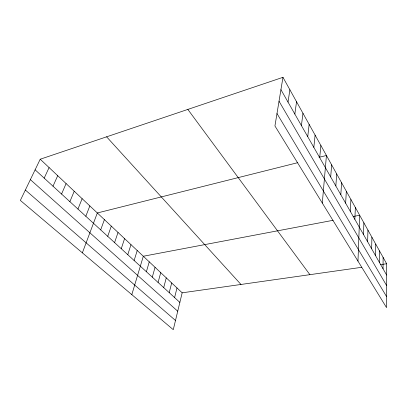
<?xml version="1.0" encoding="UTF-8"?>
<svg xmlns="http://www.w3.org/2000/svg" width="407" height="407" viewBox="0 0 407 407"><rect width="100%" height="100%" fill="white"/><g stroke="black" fill="none" stroke-linecap="round" stroke-linejoin="round"><path stroke-width="0.61" d="M282.967 77.32L386.65 263.756L386.538 307.621L274.939 125.961L282.967 77.32L40.217 159.223L20.35 200.417L173.275 329.68L182.168 292.821L40.217 159.223M383.038 268.778L383.114 257.397M379.349 262.312L379.482 250.865M375.559 255.657L375.742 244.144M371.657 248.814L371.901 237.235M367.638 241.768L367.943 230.123M363.502 234.513L363.873 222.802M357.972 261.121L359.681 215.267L353.118 216.509M354.853 219.337L355.362 207.499M350.32 211.391L350.91 199.496M345.65 203.195L346.321 191.244M340.827 194.734L341.585 182.728M335.846 185.999L336.696 173.937M330.698 176.969L331.649 164.855M322.308 203.068L326.434 155.479L319.037 157.331M319.704 157.682L320.874 145.482M313.828 147.37L315.115 135.129M307.733 136.676L309.152 124.405M301.409 125.585L302.966 113.283M294.841 114.067L296.55 101.745M288.019 102.101L289.886 89.764M174.598 297.573L176.989 287.947M169.215 292.638L171.693 282.962M163.706 287.596L166.275 277.864M158.069 282.433L160.734 272.649M152.294 277.147L155.062 267.307M146.388 271.734L149.257 261.843M131.817 294.637L143.31 256.247L333.094 220.304M134.132 260.511L137.22 250.514M127.773 254.685L130.978 244.643M121.255 248.718L124.583 238.624M114.576 242.597L118.025 232.453M107.718 236.319L111.299 226.124M100.687 229.874L104.406 219.632M82.362 252.839L97.324 212.973L297.812 162.658M85.821 216.259L89.835 205.922M77.961 209.066L82.138 198.677M69.877 201.663L74.227 191.229M61.564 194.047L66.087 183.572M53.002 186.208L57.713 175.692M44.19 178.134L49.089 167.577M182.168 292.821L361.747 267.297M380.525 264.631L386.65 263.756M25.356 190.038L175.493 320.487M30.367 179.64L177.732 311.213M35.109 169.816L179.858 302.391M106.609 136.823L240.98 284.462M187.841 109.412L309.9 274.669M276.989 113.543L386.569 296.601M279.024 101.211L386.594 285.536M280.932 89.662L386.619 275.066"/></g></svg>
